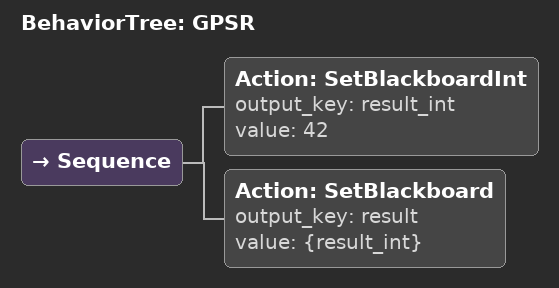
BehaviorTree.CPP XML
<root>
    <BehaviorTree ID="GPSR">
        <Sequence>
            <Action ID="SetBlackboardInt" output_key="result_int" value="42"/>
            <Action ID="SetBlackboard" output_key="result" value="{result_int}"/>
        </Sequence>
    </BehaviorTree>
</root>
